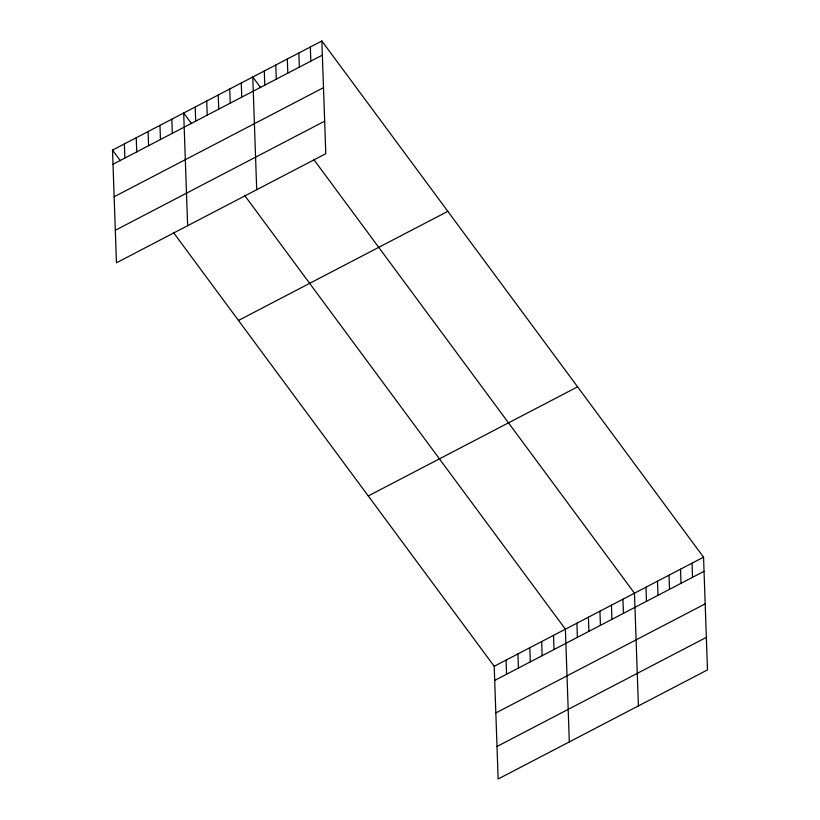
<?xml version="1.0" encoding="UTF-8"?>
<svg xmlns="http://www.w3.org/2000/svg" width="820" height="820" viewBox="0 0 820 820"><rect width="100%" height="100%" fill="white"/><g stroke="black" fill="none" stroke-linecap="round" stroke-linejoin="round"><path stroke-width="1.23" d="M321.86 41L325.796 153.709L116.45 262.81L112.514 150.101L321.86 41L703.55 557.19L707.486 669.899L498.14 779L494.204 666.291L173.348 232.367M113.006 164.246L322.352 55.135M114.144 196.769L323.49 87.668M115.312 230.287L324.659 121.175M238.476 320.446L447.812 211.345M368.252 495.946L577.587 386.845M494.204 666.291L703.55 557.19M494.706 680.426L704.042 571.325M495.833 712.959L705.179 603.858M497.012 746.477L706.348 637.365M260.647 87.648L252.775 77.008L256.711 189.717M313.609 159.275L634.465 593.188L638.401 705.897M191.562 123.656L183.69 113.006L187.626 225.715M244.524 195.273L565.38 629.196L569.316 741.905M112.514 150.101L120.386 160.751M692.039 563.186L692.531 577.331M680.518 569.193L681.01 583.327M669.007 575.189L669.499 589.324M657.496 581.185L657.989 595.33M645.976 587.192L646.478 601.326M622.954 599.194L623.446 613.329M611.443 605.191L611.935 619.336M599.922 611.197L600.414 625.332M588.411 617.193L588.903 631.328M576.901 623.2L577.393 637.335M553.52 635.377L554.012 649.522M541.661 641.558L542.153 655.703M529.792 647.749L530.294 661.883M517.933 653.929L518.424 668.064M506.073 660.11L506.565 674.245M310.339 46.996L310.831 61.141M298.829 53.003L299.32 67.137M287.318 58.999L287.81 73.144M275.797 65.005L276.299 79.14M264.286 71.002L264.778 85.147M241.264 83.004L241.756 97.139M229.743 89.001L230.235 103.146M218.233 95.007L218.725 109.142M206.722 101.004L207.214 115.148M195.201 107.01L195.703 121.145M171.831 119.187L172.323 133.332M159.962 125.378L160.464 139.513M148.102 131.559L148.594 145.693M136.243 137.739L136.735 151.874M124.373 143.92L124.876 158.055"/></g></svg>
